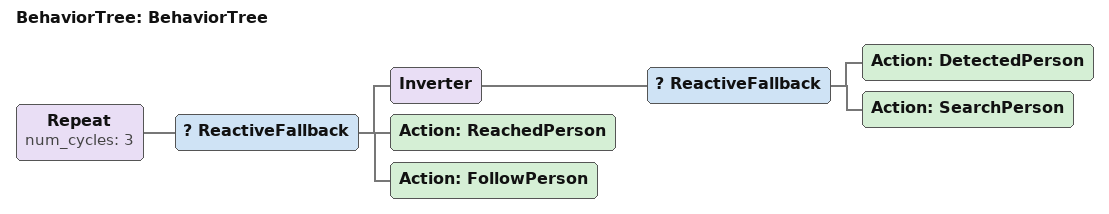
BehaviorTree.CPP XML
<?xml version="1.0"?>
<root main_tree_to_execute="BehaviorTree">
    <BehaviorTree ID="BehaviorTree">
        <Repeat num_cycles="3">
            <ReactiveFallback>
                <Inverter>
                    <ReactiveFallback>
                        <Action ID="DetectedPerson"/>
                        <Action ID="SearchPerson"/>
                    </ReactiveFallback>
                </Inverter>
                <Action ID="ReachedPerson"/>
                <Action ID="FollowPerson"/>
            </ReactiveFallback>
        </Repeat>
    </BehaviorTree>
</root>
